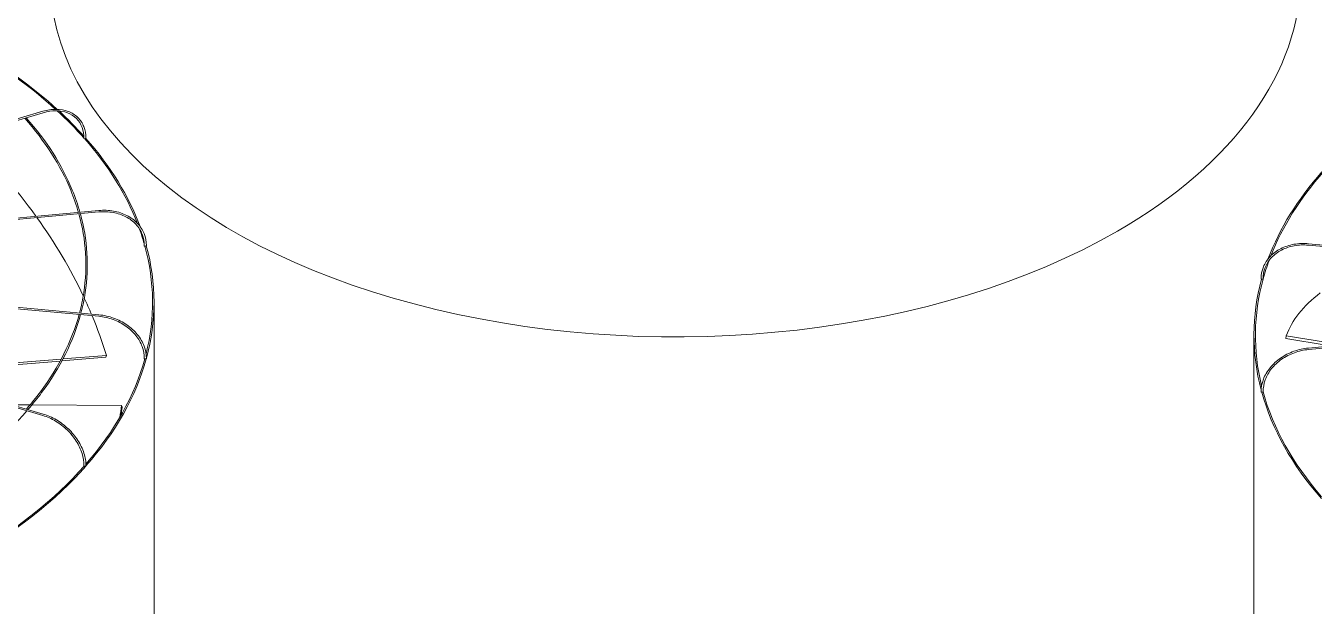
# Model space of a CAD drawing. Header units: millimetres. Extents: x -312439 to 477422, y -331570 to 212570.
# Drawn here: x 394632 to 395172, y 107002 to 107245 of the extents above; entities that cross this region are included whole.
import ezdxf

# ---------------------------------------------------------------- set-up
doc = ezdxf.new("R2010")
doc.units = ezdxf.units.MM

msp = doc.modelspace()

# ---------------------------------------------------------------- linework, layer by layer
at = {"color": 0, "linetype": 'Continuous', "lineweight": 0, "extrusion": (0, 0.816497, 0.57735)}
for p, q in [((394447.14, 107153.062), (394639.306, 107209.593)), ((394639.479, 107209.005), (394447.549, 107152.544)), ((394662.783, 107167.992), (394449.484, 107148.488)), ((394449.598, 107147.883), (394662.839, 107167.383)), ((395169.98, 107153.456), (395383.221, 107133.956)), ((395170.036, 107154.066), (395383.335, 107134.561)), ((394449.217, 107143.159), (394662.783, 107123.629)), ((394662.839, 107124.239), (394449.397, 107143.757)), ((394639.306, 107082.029), (394446.45, 107138.762)), ((394446.91, 107139.265), (394639.479, 107082.616)), ((395169.98, 107110.312), (395383.422, 107129.83)), ((395383.603, 107129.232), (395170.036, 107109.703)), ((395147.128, 106974.871), (395147.128, 107115.611)), ((395160.532, 107114.354), (395160.697, 107115.499)), ((395177.387, 107111.547), (395160.532, 107114.354)), ((395160.697, 107115.499), (395177.084, 107112.771)), ((394647.735, 107105.735), (394665.926, 107107.206)), ((394665.72, 107106.432), (394665.926, 107107.206)), ((394581.45, 107100.374), (394647.01, 107105.676)), ((394646.583, 107104.884), (394581.641, 107099.631)), ((394665.72, 107106.432), (394647.312, 107104.943)), ((394633.878, 107086.446), (394626.318, 107086.488)), ((394672.339, 107086.232), (394634.673, 107086.442)), ((394672.503, 107085.471), (394672.339, 107086.232))]:
    msp.add_line(p, q, dxfattribs=at)
at = {"color": 3, "linetype": 'Continuous', "lineweight": 0, "extrusion": (0, 0.816497, 0.57735)}
msp.add_line((394685.908, 106988.798), (394685.908, 107129.538), dxfattribs=at)
at = {"color": 3, "linetype": 'Continuous', "lineweight": 0}
for start_param, end_param in [(0, 2.3561945), (2.3561945, 3.1415927)]:
    msp.add_ellipse((394904.457, 107266.373), major_axis=(-262.225, 0), ratio=0.5773503, start_param=start_param, end_param=end_param, dxfattribs=at)
at = {"color": 0, "linetype": 'Continuous', "lineweight": 0}
for centre, major_axis, ratio, start_param, end_param in [((394423.683, 107129.538), (-261.613, 0), 0.5773503, 3.7066773, 3.9265771), ((394423.683, 107129.538), (-262.225, 0), 0.5773503, 3.705131, 3.9265633), ((394423.683, 107129.538), (-261.613, 0), 0.5773503, 3.6151503, 3.7017035), ((394423.683, 107129.538), (-262.225, 0), 0.5773503, 3.6198551, 3.6998544), ((394423.888, 107087.63), (244.29, -64.884), 0.7560981, 0.7473423, 0.9452164), ((394656.809, 107198.213), (-0.306, 0.005), 0.5715189, 0, 0.4809344), ((394656.809, 107198.213), (-0.306, 0.005), 0.5715189, 0.4809344, 2.0517307), ((394423.683, 107129.538), (-261.613, 0), 0.5773503, 3.3623861, 3.6122993), ((394657.082, 107198.293), (-0.306, 0), 0.5773503, 1.5184711, 3.1415927), ((394423.683, 107129.538), (-262.225, 0), 0.5773503, 3.3525846, 3.6125039), ((395409.353, 107115.611), (-262.225, 0), 0.5773503, 5.8129334, 6.0685314), ((395409.353, 107115.611), (-261.613, 0), 0.5773503, 5.8119417, 6.0598961), ((394423.888, 107087.63), (244.29, -64.884), 0.7560981, 0.5676523, 0.7441319), ((394423.683, 107129.538), (-261.613, 0), 0.5773503, 3.3053341, 3.3466211), ((394682.118, 107153.243), (-0.306, 0.006), 0.5752952, 0, 0.1678974), ((394682.118, 107153.243), (-0.306, 0.006), 0.5752952, 0.1678974, 1.7386937), ((394423.683, 107129.538), (-261.613, 0), 0.5773503, 2.9976529, 3.2980059), ((394682.42, 107153.27), (-0.306, 0), 0.5773503, 1.2043118, 3.1415927), ((394423.683, 107129.538), (-262.225, 0), 0.5773503, 2.9856485, 3.2984345), ((395409.353, 107115.611), (-261.613, 0), 0.5773503, 6.0736106, 6.1250005), ((395409.353, 107115.611), (-262.225, 0), 0.5773503, 6.126925, 6.4343205), ((395409.353, 107115.611), (-261.613, 0), 0.5773503, 6.1262297, 6.4235661), ((395150.399, 107139.344), (0.306, 0), 0.5773503, 3.1415927, 5.0788735), ((395150.702, 107139.316), (0.306, 0.006), 0.5752952, 4.5444916, 6.1152879), ((395150.702, 107139.316), (0.306, 0.006), 0.5752952, 6.1152879, 6.2831853), ((394423.888, 107087.63), (244.29, -64.884), 0.7560981, 0.5274276, 0.562586), ((395409.518, 107074.073), (-250.189, 35.961), 0.3284711, 5.9728515, 6.2156373), ((394423.888, 107087.63), (244.29, -64.884), 0.7560981, 0.4379774, 0.5241031), ((394423.683, 107129.538), (-261.613, 0), 0.5773503, 2.6753447, 2.9836943), ((394423.683, 107129.538), (-262.225, 0), 0.5773503, 2.6707914, 2.9843582), ((394682.118, 107105.959), (-0.306, 0.006), 0.5792658, 0, 1.4246091), ((394682.42, 107105.931), (-0.306, 0), 0.5773503, 0.8901525, 3.1415927), ((395150.399, 107092.004), (0.306, 0), 0.5773503, 3.1415927, 5.3930328), ((395409.353, 107115.611), (-262.225, 0), 0.5773503, 0.15775, 0.4689102), ((395150.702, 107092.032), (0.306, 0.006), 0.5792658, 4.8585762, 6.2831853), ((395409.353, 107115.611), (-261.613, 0), 0.5773503, 0.1573017, 0.4645126), ((394423.518, 107087.616), (247.048, 53.431), 0.7719474, 5.9775334, 6.0030301), ((394423.683, 107086.855), (247.048, 53.431), 0.7719474, 5.9850347, 6.0030301), ((394423.683, 107129.538), (-262.225, 0), 0.5773503, 2.0421116, 2.6702774), ((394423.683, 107129.538), (-261.613, 0), 0.5773503, 2.358999, 2.669365), ((394656.809, 107060.989), (-0.306, 0.005), 0.5830421, 0, 1.1094484), ((394657.082, 107060.909), (-0.306, 0), 0.5773503, 0.5759933, 3.1415927)]:
    msp.add_ellipse(centre, major_axis=major_axis, ratio=ratio, start_param=start_param, end_param=end_param, dxfattribs=at)
for points, knots in [([(394657.389, 107198.293), (394657.389, 107200.025), (394657.089, 107201.675), (394655.914, 107204.645), (394655.037, 107205.964), (394652.796, 107208.131), (394651.433, 107208.978), (394648.362, 107210.12), (394646.655, 107210.414), (394643.066, 107210.427), (394641.185, 107210.146), (394639.306, 107209.593)], [4.712389, 4.712389, 4.712389, 4.712389, 5.0265482, 5.0265482, 5.3407075, 5.3407075, 5.6548668, 5.6548668, 5.969026, 5.969026, 6.2831853, 6.2831853, 6.2831853, 6.2831853]), ([(394639.479, 107209.005), (394641.295, 107209.54), (394643.108, 107209.807), (394646.542, 107209.783), (394648.164, 107209.494), (394651.056, 107208.394), (394652.327, 107207.584), (394654.401, 107205.525), (394655.206, 107204.277), (394656.271, 107201.454), (394656.531, 107199.879), (394656.503, 107198.218)], [0, 0, 0, 0, 0.317268, 0.317268, 0.6345361, 0.6345361, 0.9518041, 0.9518041, 1.2690722, 1.2690722, 1.5863402, 1.5863402, 1.5863402, 1.5863402]), ([(394654.24, 107167.211), (394653.353, 107170.32), (394652.276, 107173.411), (394646.698, 107186.948), (394640.196, 107197.124), (394631.69, 107206.714)], [4.09036759, 4.09036759, 4.09036759, 4.09036759, 4.16055829, 4.16055829, 4.40029723, 4.40029723, 4.40029723, 4.40029723]), ([(394654.861, 107167.268), (394653.975, 107170.387), (394652.9, 107173.488), (394647.328, 107187.078), (394640.832, 107197.288), (394632.339, 107206.905)], [4.08953528, 4.08953528, 4.08953528, 4.08953528, 4.15944113, 4.15944113, 4.39851052, 4.39851052, 4.39851052, 4.39851052]), ([(394654.672, 107124.986), (394655.427, 107127.842), (394656.024, 107130.712), (394658.125, 107144.59), (394657.435, 107155.706), (394654.409, 107166.612)], [3.77541609, 3.77541609, 3.77541609, 3.77541609, 3.83978539, 3.83978539, 4.08585643, 4.08585643, 4.08585643, 4.08585643]), ([(394655.29, 107124.93), (394656.044, 107127.792), (394656.639, 107130.67), (394658.736, 107144.586), (394658.047, 107155.736), (394655.029, 107166.668)], [3.77616248, 3.77616248, 3.77616248, 3.77616248, 3.84020832, 3.84020832, 4.08505688, 4.08505688, 4.08505688, 4.08505688]), ([(394682.726, 107153.27), (394682.726, 107155.007), (394682.393, 107156.714), (394681.094, 107159.901), (394680.129, 107161.378), (394677.664, 107163.957), (394676.166, 107165.058), (394672.786, 107166.779), (394670.905, 107167.399), (394666.943, 107168.101), (394664.863, 107168.183), (394662.783, 107167.992)], [4.712389, 4.712389, 4.712389, 4.712389, 5.0265482, 5.0265482, 5.3407075, 5.3407075, 5.6548668, 5.6548668, 5.969026, 5.969026, 6.2831853, 6.2831853, 6.2831853, 6.2831853]), ([(394662.839, 107167.383), (394664.854, 107167.567), (394666.869, 107167.484), (394670.692, 107166.796), (394672.501, 107166.19), (394675.732, 107164.52), (394677.154, 107163.455), (394679.473, 107160.976), (394680.37, 107159.563), (394681.555, 107156.524), (394681.842, 107154.9), (394681.811, 107153.248)], [6.2831853, 6.2831853, 6.2831853, 6.2831853, 6.6004533, 6.6004533, 6.9177214, 6.9177214, 7.2349894, 7.2349894, 7.5522575, 7.5522575, 7.8695255, 7.8695255, 7.8695255, 7.8695255]), ([(395150.093, 107139.344), (395150.093, 107141.08), (395150.426, 107142.788), (395151.725, 107145.974), (395152.691, 107147.451), (395155.155, 107150.03), (395156.653, 107151.131), (395160.033, 107152.852), (395161.914, 107153.472), (395165.876, 107154.174), (395167.957, 107154.256), (395170.036, 107154.066)], [4.712389, 4.712389, 4.712389, 4.712389, 5.0265482, 5.0265482, 5.3407075, 5.3407075, 5.6548668, 5.6548668, 5.969026, 5.969026, 6.2831853, 6.2831853, 6.2831853, 6.2831853]), ([(395169.98, 107153.456), (395167.965, 107153.64), (395165.951, 107153.558), (395162.127, 107152.869), (395160.318, 107152.264), (395157.087, 107150.593), (395155.665, 107149.528), (395153.346, 107147.049), (395152.449, 107145.636), (395151.265, 107142.598), (395150.977, 107140.973), (395151.008, 107139.322)], [6.2831853, 6.2831853, 6.2831853, 6.2831853, 6.6004533, 6.6004533, 6.9177214, 6.9177214, 7.2349894, 7.2349894, 7.5522575, 7.5522575, 7.8695255, 7.8695255, 7.8695255, 7.8695255]), ([(394632.384, 107084.704), (394634.468, 107087.091), (394636.428, 107089.514), (394646.004, 107102.33), (394651.475, 107113.25), (394654.511, 107124.386)], [3.46025293, 3.46025293, 3.46025293, 3.46025293, 3.51974047, 3.51974047, 3.77090484, 3.77090484, 3.77090484, 3.77090484]), ([(394633.031, 107084.513), (394635.074, 107086.864), (394636.998, 107089.25), (394646.582, 107102.095), (394652.084, 107113.098), (394655.13, 107124.329)], [3.4620089, 3.4620089, 3.4620089, 3.4620089, 3.52025567, 3.52025567, 3.77168417, 3.77168417, 3.77168417, 3.77168417]), ([(394662.783, 107123.629), (394664.799, 107123.445), (394666.815, 107122.994), (394670.646, 107121.604), (394672.46, 107120.665), (394675.704, 107118.394), (394677.133, 107117.064), (394679.464, 107114.145), (394680.365, 107112.559), (394681.555, 107109.291), (394681.842, 107107.61), (394681.811, 107105.964)], [0, 0, 0, 0, 0.317268, 0.317268, 0.6345361, 0.6345361, 0.9518041, 0.9518041, 1.2690722, 1.2690722, 1.5863402, 1.5863402, 1.5863402, 1.5863402]), ([(394682.726, 107105.931), (394682.726, 107107.667), (394682.393, 107109.431), (394681.1, 107112.842), (394680.139, 107114.487), (394677.686, 107117.502), (394676.195, 107118.871), (394672.827, 107121.202), (394670.952, 107122.163), (394666.997, 107123.587), (394664.918, 107124.049), (394662.839, 107124.239)], [4.712389, 4.712389, 4.712389, 4.712389, 5.0265482, 5.0265482, 5.3407075, 5.3407075, 5.6548668, 5.6548668, 5.969026, 5.969026, 6.2831853, 6.2831853, 6.2831853, 6.2831853]), ([(395150.093, 107092.004), (395150.093, 107093.741), (395150.426, 107095.505), (395151.72, 107098.915), (395152.68, 107100.561), (395155.133, 107103.575), (395156.624, 107104.944), (395159.992, 107107.275), (395161.868, 107108.236), (395165.822, 107109.66), (395167.901, 107110.122), (395169.98, 107110.312)], [4.712389, 4.712389, 4.712389, 4.712389, 5.0265482, 5.0265482, 5.3407075, 5.3407075, 5.6548668, 5.6548668, 5.969026, 5.969026, 6.2831853, 6.2831853, 6.2831853, 6.2831853]), ([(395170.036, 107109.703), (395168.021, 107109.518), (395166.004, 107109.067), (395162.173, 107107.677), (395160.359, 107106.738), (395157.116, 107104.468), (395155.687, 107103.137), (395153.356, 107100.219), (395152.454, 107098.632), (395151.265, 107095.364), (395150.977, 107093.683), (395151.008, 107092.038)], [0, 0, 0, 0, 0.317268, 0.317268, 0.6345361, 0.6345361, 0.9518041, 0.9518041, 1.2690722, 1.2690722, 1.5863402, 1.5863402, 1.5863402, 1.5863402]), ([(394590.133, 107050.002), (394593.049, 107051.704), (394595.888, 107053.451), (394612.032, 107063.93), (394623.472, 107073.624), (394632.587, 107084.005)], [3.14696065, 3.14696065, 3.14696065, 3.14696065, 3.20003933, 3.20003933, 3.45780979, 3.45780979, 3.45780979, 3.45780979]), ([(394639.306, 107082.029), (394641.122, 107081.495), (394642.941, 107080.693), (394646.4, 107078.635), (394648.039, 107077.379), (394650.972, 107074.537), (394652.266, 107072.953), (394654.376, 107069.617), (394655.193, 107067.866), (394656.271, 107064.376), (394656.531, 107062.638), (394656.503, 107060.994)], [6.2831853, 6.2831853, 6.2831853, 6.2831853, 6.6004533, 6.6004533, 6.9177214, 6.9177214, 7.2349894, 7.2349894, 7.5522575, 7.5522575, 7.8695255, 7.8695255, 7.8695255, 7.8695255]), ([(394657.389, 107060.909), (394657.389, 107062.641), (394657.089, 107064.456), (394655.927, 107068.076), (394655.064, 107069.882), (394652.859, 107073.311), (394651.518, 107074.934), (394648.487, 107077.844), (394646.798, 107079.13), (394643.233, 107081.24), (394641.358, 107082.064), (394639.479, 107082.616)], [4.712389, 4.712389, 4.712389, 4.712389, 5.0265482, 5.0265482, 5.3407075, 5.3407075, 5.6548668, 5.6548668, 5.969026, 5.969026, 6.2831853, 6.2831853, 6.2831853, 6.2831853])]:
    msp.add_open_spline(points, degree=3, knots=knots, dxfattribs=at)

doc.saveas('drawing.dxf')
